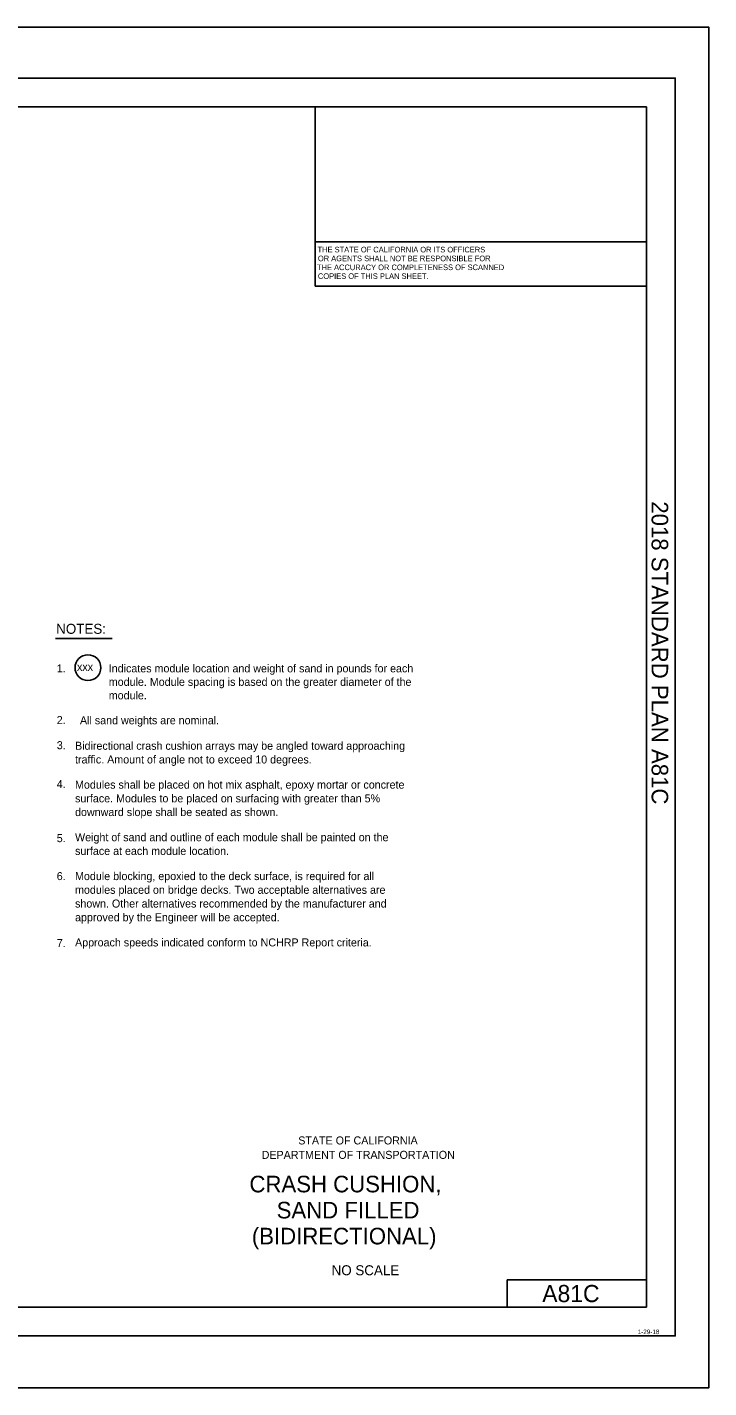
# Model space of a CAD drawing. Extents: x -894 to 866, y -476 to 714.
# Drawn here: x 270 to 866, y -476 to 714 of the extents above; entities that cross this region are included whole.
import ezdxf

# ---------------------------------------------------------------- set-up
doc = ezdxf.new("R2010")
doc.units = 0
doc.layers.add('10 Sheet Format', color=7, linetype='Continuous')
doc.layers.add('57 Undefined', color=7, linetype='Continuous')

msp = doc.modelspace()

# ---------------------------------------------------------------- linework, layer by layer
at = {"layer": '10 Sheet Format'}
for p, q in [((836.6, 669), (836.6, 669)), ((-813.5, 644), (811.5, 644)), ((521.5, 487), (521.5, 643.9)), ((811.5, -406), (811.5, 644)), ((811.5, 525.9), (521.5, 525.9)), ((811.5, 487), (521.5, 487)), ((689.5, -406), (689.5, -382)), ((689.5, -382), (811.5, -382)), ((198.8, -406), (811.5, -406)), ((836.6, -431), (836.6, -431))]:
    msp.add_line(p, q, dxfattribs=at)
for points in [[(-894, 713.6), (866, 713.6), (866, -476.4), (-894, -476.4)], [(-863.4, 669), (836.6, 669), (836.6, -431), (-863.4, -431)], [(-863.4, 669), (836.6, 669), (836.6, -431), (-863.4, -431)]]:
    msp.add_lwpolyline(points, close=True, dxfattribs=at)
at = {"layer": '57 Undefined'}
msp.add_line((294.2, 179), (343.8, 179), dxfattribs=at)
msp.add_circle((322.7, 153.4), 11.3, dxfattribs=at)

# ---------------------------------------------------------------- texts
at = {"layer": '10 Sheet Format'}
for s, height, p in [('THE STATE OF CALIFORNIA OR ITS OFFICERS', 4.9, (523.6, 516.6)), ('OR AGENTS SHALL NOT BE RESPONSIBLE FOR', 4.9, (523.9, 508.9)), ('THE ACCURACY OR COMPLETENESS OF SCANNED', 4.9, (523.1, 501.1)), ('COPIES OF THIS PLAN SHEET.', 4.9, (523.9, 493.4)), ('STATE OF CALIFORNIA', 7, (506.7, -263.6)), ('DEPARTMENT OF TRANSPORTATION', 7, (474.7, -276.2)), ('CRASH CUSHION,', 14.5, (464, -305.5)), ('SAND FILLED', 14.5, (487.8, -328.3)), ('(BIDIRECTIONAL)', 14.5, (466.1, -351)), ('NO SCALE', 8.75, (535.9, -378)), ('A81C', 15, (720.2, -401.5)), ('1-29-18', 4, (803.7, -429.5))]:
    msp.add_text(s, height=height, dxfattribs=at).set_placement(p)
msp.add_text('2018 STANDARD PLAN A81C', height=14.5, rotation=270, dxfattribs=at).set_placement((815.9, 298.9))
at = {"layer": '57 Undefined'}
for s, height, p in [('NOTES:', 8.75, (294.9, 183)), ('1.', 7, (295.4, 149.3)), ('xxx', 7, (313.1, 150.6)), ('Indicates module location and weight of sand in pounds for each', 7, (340.9, 149.3)), ('module. Module spacing is based on the greater diameter of the', 7, (340.9, 137.5)), ('module.', 7, (340.9, 125.7)), ('2.', 7, (295.4, 104.1)), ('All sand weights are nominal.', 7, (315.7, 103.9)), ('3.', 7, (295.4, 82.1)), ('Bidirectional crash cushion arrays may be angled toward approaching', 7, (311.4, 81.6)), ('traffic. Amount of angle not to exceed 10 degrees.', 7, (311.4, 69.6)), ('4.', 7, (295.4, 48.1)), ('Modules shall be placed on hot mix asphalt, epoxy mortar or concrete', 7, (311.4, 47.6)), ('surface. Modules to be placed on surfacing with greater than 5%', 7, (311.4, 35.6)), ('downward slope shall be seated as shown.', 7, (311.4, 23.6)), ('5.', 7, (295.4, 0.8)), ('Weight of sand and outline of each module shall be painted on the', 7, (311.4, 1.6)), ('surface at each module location.', 7, (311.4, -10.4)), ('6.', 7, (295.4, -32.4)), ('Module blocking, epoxied to the deck surface, is required for all', 7, (311.4, -32.4)), ('modules placed on bridge decks. Two acceptable alternatives are', 7, (311.4, -44.4)), ('shown. Other alternatives recommended by the manufacturer and', 7, (311.4, -56.4)), ('approved by the Engineer will be accepted.', 7, (311.4, -68.4)), ('Approach speeds indicated conform to NCHRP Report criteria.', 7, (311.4, -90.4)), ('7.', 7, (295.4, -91))]:
    msp.add_text(s, height=height, dxfattribs=at).set_placement(p)

doc.saveas('drawing.dxf')
